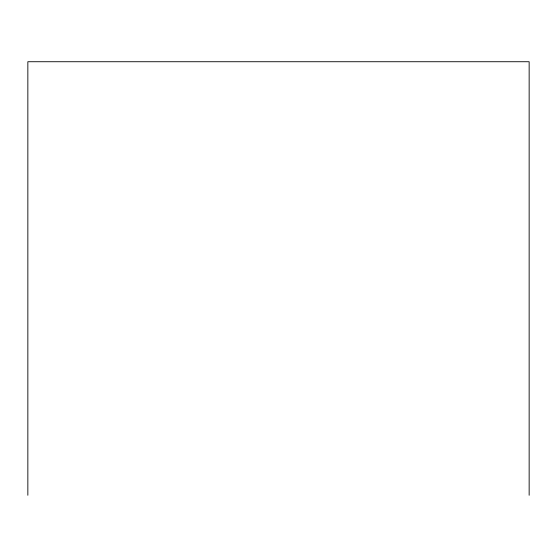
<?xml version="1.0" encoding="UTF-8"?>
<svg xmlns="http://www.w3.org/2000/svg" width="557" height="557" viewBox="0 0 557 557"><rect width="100%" height="100%" fill="white"/><g stroke="black" fill="none" stroke-linecap="round" stroke-linejoin="round"><path stroke-width="0.84" d="M529.15 495.27L529.15 61.73L27.85 61.73L27.85 495.27"/></g></svg>
